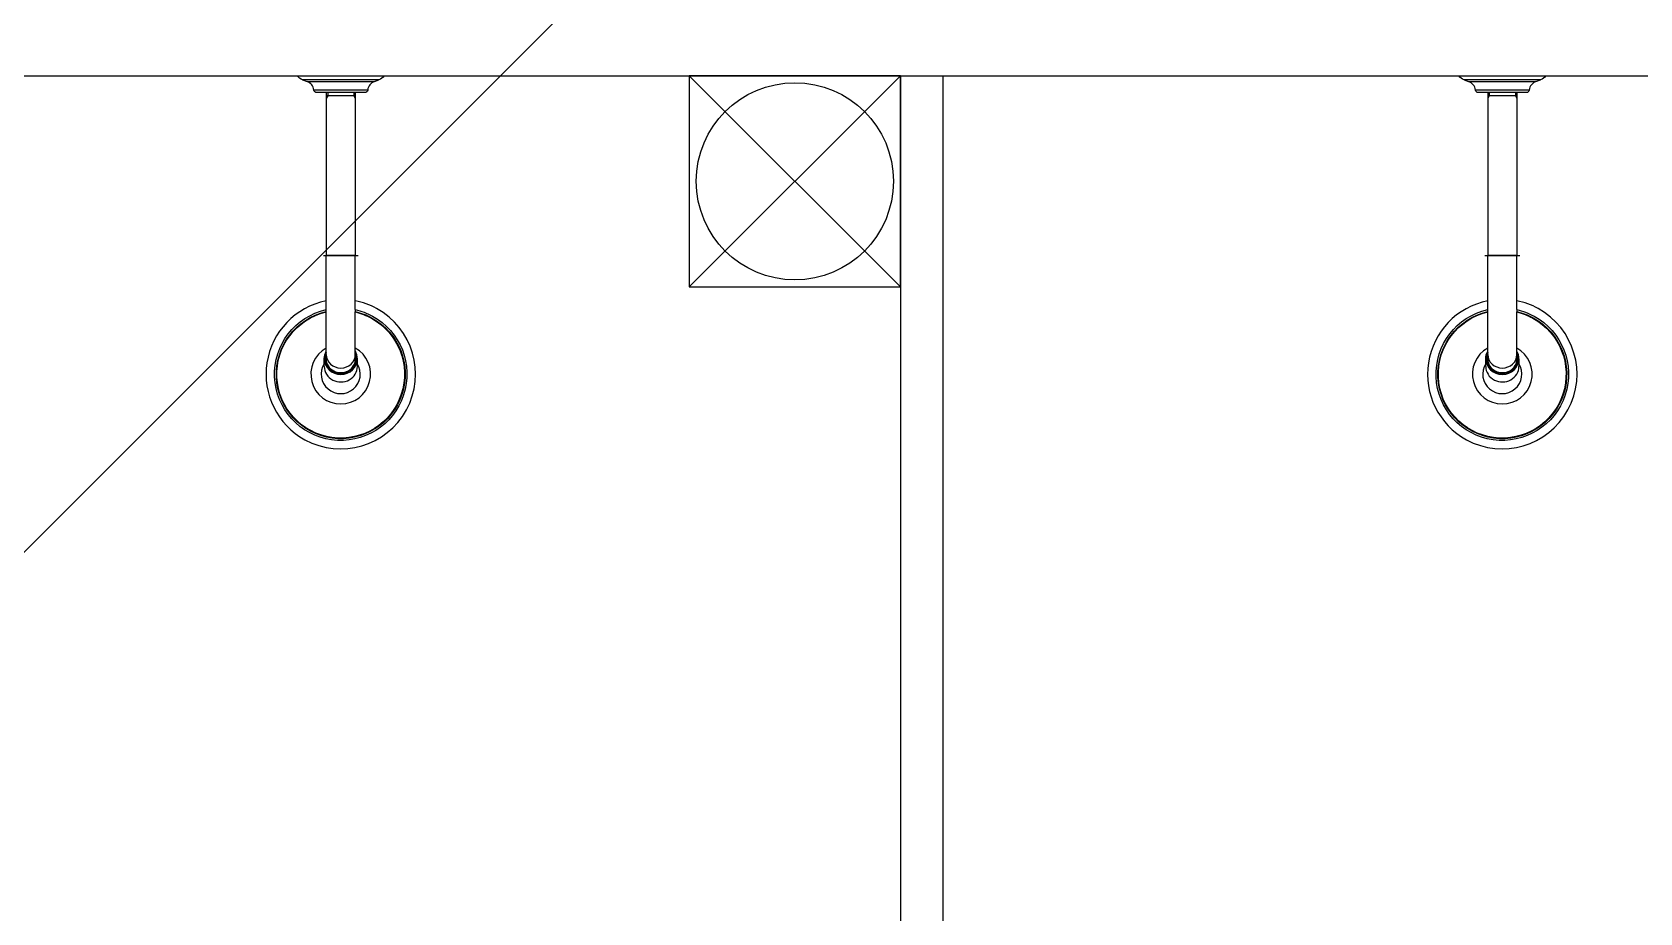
# Model space of a CAD drawing. Header units: millimetres. Extents: x 732 to 1037, y 127 to 299.
# Drawn here: x 736.211 to 737.353, y 283.233 to 283.858 of the extents above; entities that cross this region are included whole.
import ezdxf

# ---------------------------------------------------------------- set-up
doc = ezdxf.new("R2010")
doc.units = ezdxf.units.MM
doc.layers.add('I-ARQ', color=8, linetype='Continuous')

# ---------------------------------------------------------------- blocks, each defined once
blk = doc.blocks.new('A$C4CA24491')
at = {"layer": 'I-ARQ', "color": 2}
blk.add_line((0, 6.5894), (12.4561, 19.0455), dxfattribs=at)

msp = doc.modelspace()

# ---------------------------------------------------------------- linework, layer by layer
at = {"layer": 'I-ARQ'}
for p, q in [((734.4326, 283.8275), (740.1576, 283.8275)), ((736.8276, 283.8275), (736.6776, 283.6775)), ((736.8276, 283.6775), (736.6776, 283.8275)), ((736.6776, 283.8275), (736.6776, 283.6775)), ((736.8276, 283.8275), (736.6776, 283.8275)), ((736.8276, 283.8275), (736.8276, 282.6175)), ((736.8276, 283.6775), (736.8276, 283.8275)), ((736.8576, 283.8275), (736.8576, 282.6175)), ((736.6776, 283.6775), (736.8276, 283.6775))]:
    msp.add_line(p, q, dxfattribs=at)
for points in [[(736.403, 283.8245, -0.164371), (736.3992, 283.8275), (736.461, 283.8275, -0.164371), (736.4572, 283.8245)], [(736.411, 283.8173, 0.280777), (736.4061, 283.8234)], [(736.454, 283.8234, 0.280777), (736.4492, 283.8173)], [(737.228, 283.8245, -0.164371), (737.2242, 283.8275), (737.286, 283.8275, -0.164371), (737.2822, 283.8245)], [(737.236, 283.8173, 0.280777), (737.2311, 283.8234)], [(737.279, 283.8234, 0.280777), (737.2742, 283.8173)], [(736.4492, 283.8173, -0.377188), (736.4472, 283.8155), (736.413, 283.8155, -0.377188), (736.411, 283.8173)], [(737.2742, 283.8173, -0.377188), (737.2722, 283.8155), (737.238, 283.8155, -0.377188), (737.236, 283.8173)], [(736.4197, 283.6676, 0.700978), (736.4046, 283.569, 1), (736.4555, 283.6622, 0.07613), (736.4404, 283.6676)], [(736.4404, 283.6614, -0.06962), (736.4526, 283.6568, -5.480122), (736.4197, 283.6614)], [(736.4404, 283.6614), (736.4404, 283.66, -0.067971), (736.452, 283.6556, -5.429636), (736.4197, 283.66)], [(737.2447, 283.6676, 0.700978), (737.2296, 283.569, 1), (737.2805, 283.6622, 0.07613), (737.2654, 283.6676)], [(737.2654, 283.6614, -0.06962), (737.2776, 283.6568, -5.480122), (737.2447, 283.6614)], [(737.2654, 283.6614), (737.2654, 283.66, -0.067971), (737.277, 283.6556, -5.429636), (737.2447, 283.66)], [(736.4404, 283.6341), (736.4404, 283.6597, -0.067551), (736.4518, 283.6553, -5.416932), (736.4197, 283.6597)], [(737.2654, 283.6341), (737.2654, 283.6597, -0.067551), (737.2768, 283.6553, -5.416932), (737.2447, 283.6597)], [(736.4197, 283.6341, 3.836175), (736.4404, 283.6341)], [(736.4183, 283.6211), (736.4183, 283.6266, -0.128945), (736.4197, 283.6318)], [(737.2447, 283.6341, 3.836175), (737.2654, 283.6341)], [(737.2433, 283.6211), (737.2433, 283.6266, -0.128945), (737.2447, 283.6318)], [(736.4183, 283.6229, 1.802734), (736.4418, 283.6229)], [(737.2433, 283.6229, 1.802734), (737.2668, 283.6229)]]:
    msp.add_lwpolyline(points, format="xyb", dxfattribs=at)
for points in [[(736.4572, 283.8245), (736.403, 283.8245), (736.4061, 283.8234), (736.454, 283.8234)], [(737.2822, 283.8245), (737.228, 283.8245), (737.2311, 283.8234), (737.279, 283.8234)]]:
    msp.add_lwpolyline(points, close=True, dxfattribs=at)
for points in [[(736.4492, 283.8173), (736.411, 283.8173)], [(736.4208, 283.8155), (736.4208, 283.8132), (736.4197, 283.8114)], [(736.4197, 283.8155), (736.4197, 283.6999)], [(736.4404, 283.8132), (736.4197, 283.8132)], [(736.4394, 283.8132), (736.4219, 283.8132)], [(736.4394, 283.8155), (736.4394, 283.8132)], [(736.4394, 283.8132), (736.4404, 283.8114)], [(736.4404, 283.8155), (736.4404, 283.6999)], [(737.2742, 283.8173), (737.236, 283.8173)], [(737.2458, 283.8155), (737.2458, 283.8132), (737.2447, 283.8114)], [(737.2447, 283.8155), (737.2447, 283.6999)], [(737.2654, 283.8132), (737.2447, 283.8132)], [(737.2644, 283.8132), (737.2469, 283.8132)], [(737.2644, 283.8155), (737.2644, 283.8132)], [(737.2644, 283.8132), (737.2654, 283.8114)], [(737.2654, 283.8155), (737.2654, 283.6999)], [(736.4177, 283.6999), (736.4425, 283.6999)], [(736.4197, 283.6676), (736.4197, 283.6999)], [(736.4404, 283.6999), (736.4197, 283.6999)], [(736.4404, 283.6676), (736.4404, 283.6999)], [(737.2427, 283.6999), (737.2675, 283.6999)], [(737.2447, 283.6676), (737.2447, 283.6999)], [(737.2654, 283.6999), (737.2447, 283.6999)], [(737.2654, 283.6676), (737.2654, 283.6999)], [(736.4197, 283.6341), (736.4197, 283.6676)], [(736.4404, 283.6614), (736.4404, 283.6676)], [(737.2447, 283.6341), (737.2447, 283.6676)], [(737.2654, 283.6614), (737.2654, 283.6676)], [(736.4197, 283.6246), (736.4197, 283.6341)], [(736.4404, 283.6246), (736.4404, 283.6341)], [(737.2447, 283.6246), (737.2447, 283.6341)], [(737.2654, 283.6246), (737.2654, 283.6341)], [(736.4418, 283.6265), (736.4418, 283.6229)], [(736.4418, 283.6229), (736.4418, 283.6211)], [(737.2668, 283.6265), (737.2668, 283.6229)], [(737.2668, 283.6229), (737.2668, 283.6211)]]:
    msp.add_lwpolyline(points, dxfattribs=at)
msp.add_circle((736.7526, 283.7525), 0.07, dxfattribs=at)
for centre, major_axis, ratio, start_param, end_param in [((736.4301, 283.6267), (-0.0113, 0), 0.939693, 5.874594, 9.833369), ((736.4301, 283.6267), (-0.0112, 0), 0.939693, 5.895727, 9.812236), ((736.4301, 283.6265), (-0.0105, 0), 0.939693, 6.083746, 6.283156), ((736.4301, 283.626), (-0.0105, 0), 0.939693, 6.083746, 6.254788), ((736.4301, 283.6296), (0.0103, 0), 0.939693, 3.141593, 6.283185), ((736.4301, 283.6265), (-0.0118, 0), 0.942388, 3.140774, 3.638398), ((736.4301, 283.6265), (-0.0105, 0), 0.939693, 3.141564, 3.341037), ((736.4301, 283.626), (-0.0105, 0), 0.939693, 3.169992, 3.341037), ((737.2551, 283.6267), (-0.0113, 0), 0.939693, 5.874594, 9.833369), ((737.2551, 283.6267), (-0.0112, 0), 0.939693, 5.895727, 9.812236), ((737.2551, 283.6265), (-0.0105, 0), 0.939693, 6.083746, 6.283156), ((737.2551, 283.626), (-0.0105, 0), 0.939693, 6.083746, 6.254788), ((737.2551, 283.6296), (0.0103, 0), 0.939693, 3.141593, 6.283185), ((737.2551, 283.6265), (-0.0118, 0), 0.942388, 3.140774, 3.638398), ((737.2551, 283.6265), (-0.0105, 0), 0.939693, 3.141564, 3.341037), ((737.2551, 283.626), (-0.0105, 0), 0.939693, 3.169992, 3.341037), ((736.4301, 283.6265), (-0.0118, 0), 0.939693, 6.283156, 9.424748), ((736.4301, 283.6211), (-0.0118, 0), 0.939693, 6.283156, 7.353981), ((736.4301, 283.6265), (-0.0105, 0), 0.939693, 6.283156, 7.353981), ((736.4301, 283.6211), (-0.0118, 0), 0.939693, 1.070796, 3.141564), ((736.4301, 283.6265), (-0.0105, 0), 0.939693, 1.070796, 3.141564), ((737.2551, 283.6265), (-0.0118, 0), 0.939693, 6.283156, 9.424748), ((737.2551, 283.6211), (-0.0118, 0), 0.939693, 6.283156, 7.353981), ((737.2551, 283.6265), (-0.0105, 0), 0.939693, 6.283156, 7.353981), ((737.2551, 283.6211), (-0.0118, 0), 0.939693, 1.070796, 3.141564), ((737.2551, 283.6265), (-0.0105, 0), 0.939693, 1.070796, 3.141564)]:
    msp.add_ellipse(centre, major_axis=major_axis, ratio=ratio, start_param=start_param, end_param=end_param, dxfattribs=at)

# ---------------------------------------------------------------- block references
msp.add_blockref('A$C4CA24491', (733.6326, 274.3273))

doc.saveas('drawing.dxf')
